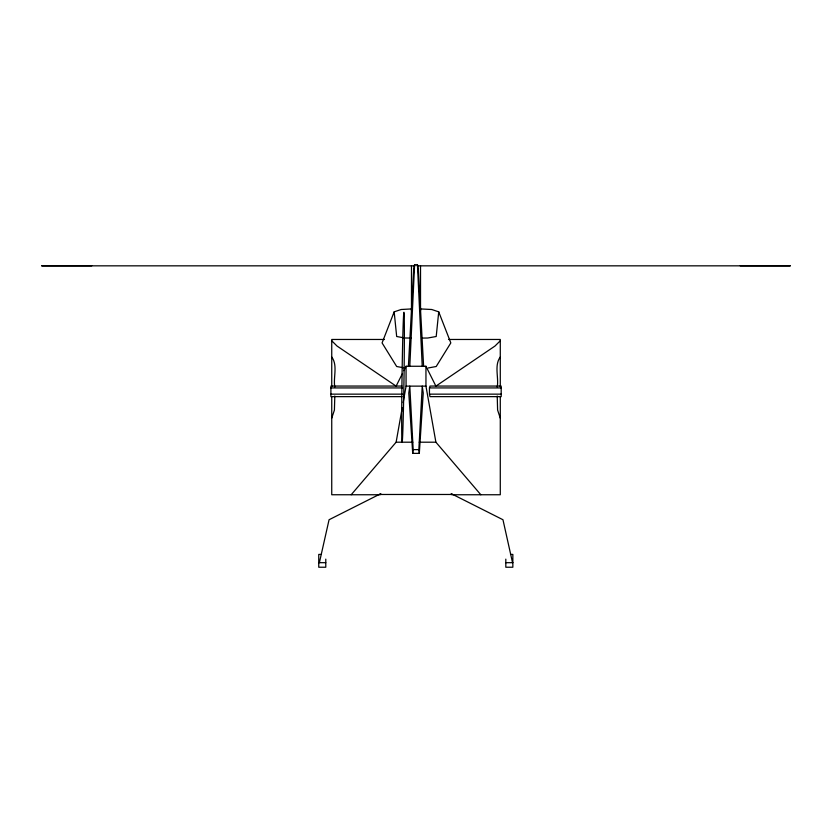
<?xml version="1.0" encoding="UTF-8"?>
<svg xmlns="http://www.w3.org/2000/svg" width="832" height="832" viewBox="0 0 832 832"><rect width="100%" height="100%" fill="white"/><g stroke="black" fill="none" stroke-linecap="round" stroke-linejoin="round"><path stroke-width="1.25" d="M409.802 366.267L414.586 264.774L417.446 264.774L418.309 268.965L423.623 366.444M419.318 453.367L418.86 449.623L422.23 386.131L423.238 393.078L419.318 453.367L412.714 453.367L408.793 393.078L409.802 386.131L413.171 449.623L412.714 453.367M408.398 366.444L413.712 268.965L414.586 264.774M420.004 308.911L431.725 309.504L438.724 311.854L436.207 336.502L427.731 338.021L421.866 338.083M351.187 494.749L396.126 442.198L402.23 407.794M403.135 402.688L406.068 386.131L406.068 366.267L425.953 366.267L435.895 386.131L494.988 346.039L500.282 340.766M319.415 562.567L329.066 519.74L380.827 493.657M429.458 387.93L430.03 386.058L501.186 386.058L501.186 396.635L430.03 396.635L429.458 394.15L429.458 387.93L501.186 387.93M331.739 418.153L334.412 410.051L334.807 396.011M411.705 308.922L401.159 309.504L394.17 311.854L382.075 342.919L396.677 366.506L404.737 367.983M402.199 373.994L396.126 386.131L337.033 346.039L331.739 340.766M403.863 370.687L406.068 366.267M500.282 357.011C494.01 365.414 498.961 377.551 497.224 387.078M451.911 494.749L452.816 494.478L379.205 494.478L380.12 494.749M428.147 367.983L436.207 366.506L450.819 342.919L438.724 311.854M91.759 265.824L41.6 265.834L414.866 265.834M740.241 265.824L790.4 265.834L417.134 265.834M384.467 339.466L331.739 339.466L331.739 386.641M448.51 339.466L500.282 339.466L500.282 386.641M401.991 386.058L330.907 386.058L330.907 396.635L401.991 396.635M406.068 386.131L425.953 386.131L435.895 442.198L480.834 494.749M330.907 387.93L402.574 387.93M330.907 394.15L402.574 394.15M429.458 394.15L501.186 394.15M396.126 442.198L412.807 442.198M419.224 442.198L435.895 442.198M413.171 449.623L418.86 449.623M378.862 494.749L331.739 494.749L331.739 396.822M453.17 494.749L500.282 494.749L500.282 396.822M321.09 554.414L318.75 554.414L318.75 567.226L325.78 567.226L325.78 559.135M510.505 554.414L512.845 554.414L512.845 567.226L505.814 567.226L505.814 559.135M318.75 562.682L325.78 562.682M505.814 562.682L512.845 562.682M410.998 338.062L404.737 337.99L396.677 336.502L394.17 311.854M451.194 493.657L502.965 519.74L512.564 562.796M331.739 357.011C338.01 365.414 333.06 377.551 334.807 387.078M500.282 418.153L497.609 410.051L497.224 396.011M417.446 264.774L422.23 366.267M425.953 366.267L425.953 386.131M420.524 265.834L420.524 310.96M411.476 265.834L411.476 310.96M403.385 411.559A64.948 0.988 -89.2 0 0 403.988 312.416A64.948 0.988 -89.2 0 0 401.721 407.992A64.948 0.988 -89.2 0 0 403.385 411.559"/></g></svg>
